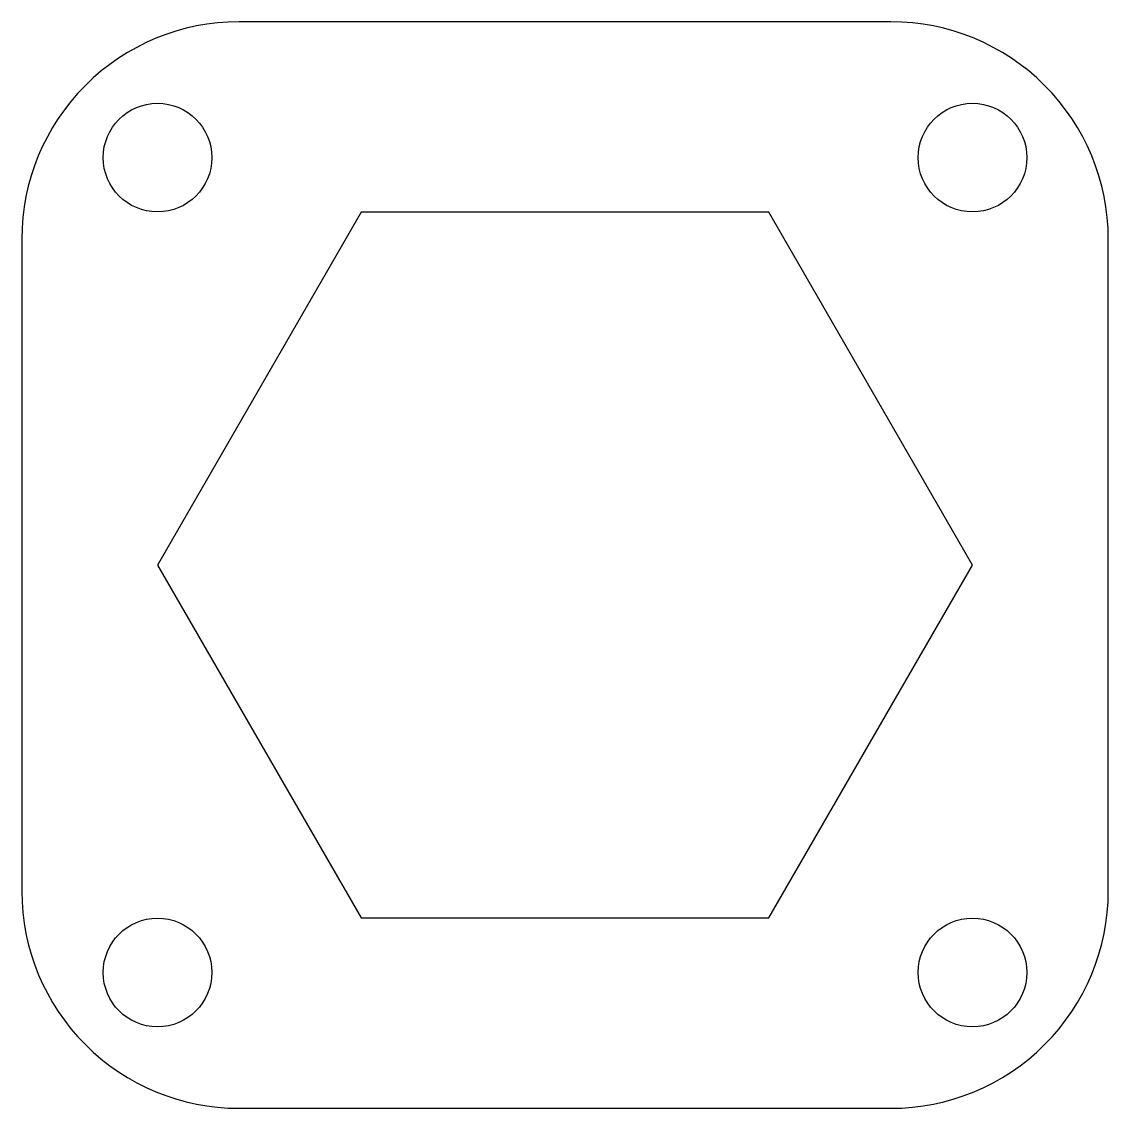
# Model space of a CAD drawing. Header units: millimetres. Extents: x 300 to 1300, y 166 to 1166.
import ezdxf

# ---------------------------------------------------------------- set-up
doc = ezdxf.new("R2010")
doc.units = ezdxf.units.MM

msp = doc.modelspace()

# ---------------------------------------------------------------- linework, layer by layer
msp.add_lwpolyline([(499.8, 166.4), (1099.8, 166.4, 0.414214), (1299.8, 366.4), (1299.8, 966.4, 0.414214), (1099.8, 1166.4), (499.8, 1166.4, 0.414214), (299.8, 966.4), (299.8, 366.4, 0.414214)], format="xyb", close=True)
msp.add_lwpolyline([(1174.8, 666.4), (987.3, 991.2), (612.3, 991.2), (424.8, 666.4), (612.3, 341.7), (987.3, 341.7)], close=True)
for centre in [(424.8, 1041.4), (1174.8, 1041.4), (424.8, 291.4), (1174.8, 291.4)]:
    msp.add_circle(centre, 50)

doc.saveas('drawing.dxf')
